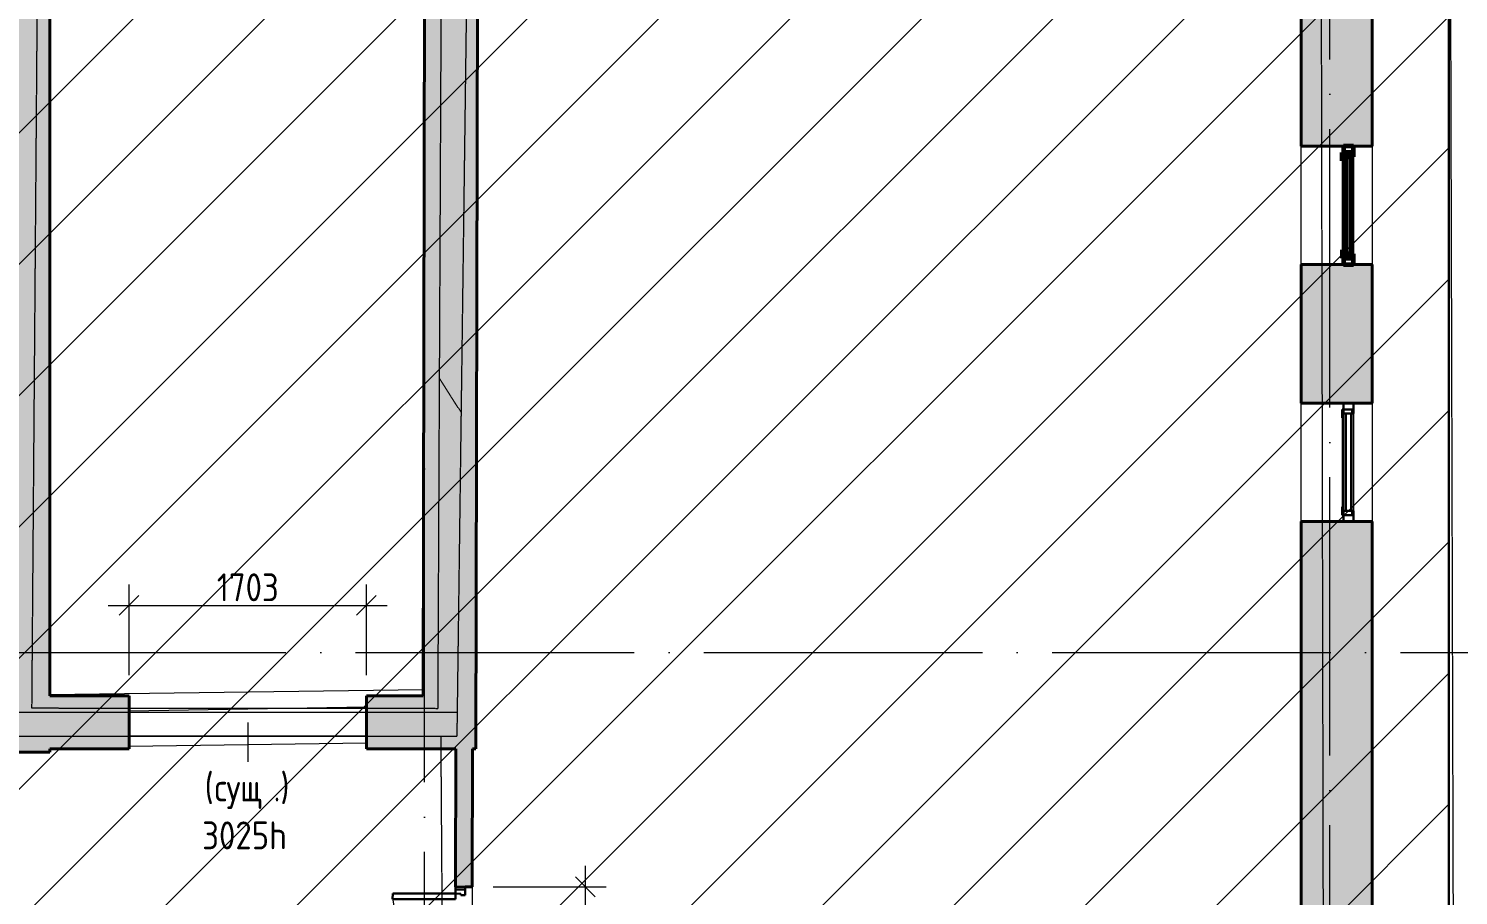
# Model space of a CAD drawing. Header units: millimetres. Extents: x 3050 to 430575, y -569542 to 36130.
# Drawn here: x 325988 to 336252, y -419110 to -412884 of the extents above; entities that cross this region are included whole.
import ezdxf

# ---------------------------------------------------------------- set-up
doc = ezdxf.new("R2010")
doc.units = ezdxf.units.MM
doc.linetypes.add('ADSK_Линия сетки', pattern=[25, 20, -2.5, 0, -2.5])
doc.linetypes.add('ADSK_Сверху', pattern=[4.5, 3, -1.5])
for name, color, linetype, lineweight in [('_ Окна', 7, 'Continuous', 30), ('Витраж', 7, 'Continuous', 18), ('Двери', 7, 'Continuous', 18), ('Крыша', 7, 'Continuous', 18), ('Марки дверей', 7, 'Continuous', 20), ('Окна', 7, 'Continuous', 18), ('Оси', 7, 'Continuous', 9), ('Панели витража', 7, 'Continuous', 18), ('Перекрытие', 7, 'Continuous', 18), ('Размеры', 7, 'Continuous', 9), ('Стены внутренние', 7, 'Continuous', 18), ('Стены наружные', 7, 'Continuous', 18)]:
    doc.layers.add(name, color=color, linetype=linetype, lineweight=lineweight)
doc.layers.add('Линии', color=7, linetype='Continuous', lineweight=9, true_color=0x00a600)
doc.styles.add('GOST Common', font='GOST_Common.ttf', dxfattribs={"width": 0.9, "height": 200})
doc.styles.add('GOST Common_1', font='GOST_Common.ttf', dxfattribs={"width": 0.9, "height": 350})
doc.dimstyles.new('ADSK_Основной_2_мм_Округление_до_1_мм', dxfattribs={"dimscale": 304.8, "dimtxt": 201.142999, "dimasz": 0.463911, "dimexe": 0.492126, "dimexo": 0.492126, "dimgap": 0.098425, "dimtad": 1, "dimdec": 0, "dimdsep": 46, "dimtxsty": 'GOST Common', "dimblk1": 'OBLIQUE', "dimblk2": 'OBLIQUE', "dimsah": 1, "dimcen": 0.09, "dimdle": 0.492126, "dimazin": 2, "dimtfac": 1, "dimtdec": 4, "dimtix": 1, "dimtmove": 0, "dimatfit": 3, "dimfxl": 1, "dimtvp": 1, "dimtolj": 1, "dimtzin": 0, "dimlwd": 20, "dimlwe": 20, "dimarcsym": 2})

# ---------------------------------------------------------------- blocks, each defined once
blk = doc.blocks.new('Витраж-тент со смещением вовне - 60мм 30 сдвиг-1466975-04 План 4-го этажа маркировочный')
at = {"layer": '_ Окна', "color": 21, "linetype": 'ADSK_Сверху', "lineweight": 60, "true_color": 0xffaaaa}
for p, q in [((-379, 25), (-379, -45)), ((-379, 25), (-349, 25)), ((-379, -45), (-379, 25)), ((379, 25), (349, 25)), ((379, -45), (379, 25)), ((379, -45), (379, 25)), ((-319, -45), (-379, -45)), ((-319, -35), (-319, -45)), ((319, -35), (319, -45)), ((319, -45), (379, -45))]:
    blk.add_line(p, q, dxfattribs=at)
at = {"layer": 'Окна', "color": 253, "linetype": 'ADSK_Сверху', "true_color": 0xaaaaaa}
blk.add_line((-319, -45), (319, -45), dxfattribs=at)
blk = doc.blocks.new('Прямоугольный импост - 70х20_56мм-1425354-04 План 4-го этажа маркировочный')
at = {"layer": 'Витраж', "color": 253, "linetype": 'ADSK_Сверху', "true_color": 0xaaaaaa}
for p, q in [((38947, 14815), (38877, 14815)), ((38877, 14739), (38877, 14815)), ((38947, 14739), (38947, 14815)), ((38877, 13965), (38877, 14041)), ((38877, 13965), (38947, 13965)), ((38947, 13965), (38947, 14041))]:
    blk.add_line(p, q, dxfattribs=at)
blk = doc.blocks.new('Прямоугольный импост - 70х20_56мм-1424851-04 План 4-го этажа маркировочный')
at = {"layer": 'Витраж', "color": 253, "linetype": 'ADSK_Сверху', "true_color": 0xaaaaaa}
for p, q in [((-76, 35), (0, 35)), ((0, 35), (0, -35)), ((0, -35), (-76, -35))]:
    blk.add_line(p, q, dxfattribs=at)
blk = doc.blocks.new('Прямоугольный импост - 70х20_56мм-1424852-04 План 4-го этажа маркировочный')
at = {"layer": 'Витраж', "color": 253, "linetype": 'ADSK_Сверху', "true_color": 0xaaaaaa}
for p, q in [((0, 35), (-76, 35)), ((0, -35), (0, 35)), ((-76, -35), (0, -35))]:
    blk.add_line(p, q, dxfattribs=at)
blk = doc.blocks.new('Прямоугольный импост - 70х60мм-V3-04 План 4-го этажа маркировочный')
at = {"layer": 'Витраж', "color": 253, "linetype": 'ADSK_Сверху', "true_color": 0xaaaaaa}
for p, q in [((38947, 14739), (38877, 14739)), ((38877, 14041), (38877, 14739)), ((38947, 14041), (38947, 14739)), ((38877, 14041), (38947, 14041))]:
    blk.add_line(p, q, dxfattribs=at)
blk = doc.blocks.new('Витраж-тент со смещением вовне - 60мм 30 сдвиг-V7-04 План 4-го этажа маркировочный')
at = {"layer": '_ Окна', "color": 253, "linetype": 'ADSK_Сверху', "true_color": 0xaaaaaa}
for p, q in [((-379, 25), (-379, -45)), ((-379, 25), (-349, 25)), ((-379, -45), (-379, 25)), ((379, 25), (349, 25)), ((379, -45), (379, 25)), ((379, -45), (379, 25)), ((-319, -45), (-379, -45)), ((-319, -35), (-319, -45)), ((319, -35), (319, -45)), ((319, -45), (379, -45))]:
    blk.add_line(p, q, dxfattribs=at)
at = {"layer": 'Окна', "color": 253, "linetype": 'ADSK_Сверху', "true_color": 0xaaaaaa}
blk.add_line((-319, -45), (319, -45), dxfattribs=at)
blk = doc.blocks.new('Системная панель - _AR_Стекло_40мм_привязка по центру-V159-04 План 4-го этажа маркировочный')
at = {"layer": 'Панели витража', "color": 1, "lineweight": 60, "true_color": 0xff0000}
for p, q in [((349, 20), (-349, 20)), ((-349, 20), (-349, -20)), ((349, -20), (349, 20)), ((-349, -20), (349, -20))]:
    blk.add_line(p, q, dxfattribs=at)
blk = doc.blocks.new('Прямоугольный импост - 70х40_56мм-V36-04 План 4-го этажа маркировочный')
at = {"layer": 'Витраж'}
for p, q in [((38877, 14739), (38877, 14041)), ((38947, 14739), (38947, 14041))]:
    blk.add_line(p, q, dxfattribs=at)
blk = doc.blocks.new('Прямоугольный импост - 70х20_56мм-V160-04 План 4-го этажа маркировочный')
at = {"layer": 'Витраж', "color": 1, "lineweight": 60, "true_color": 0xff0000}
for p, q in [((-76, 35), (0, 35)), ((-76, -35), (-76, 35)), ((0, 35), (0, -35)), ((0, -35), (-76, -35))]:
    blk.add_line(p, q, dxfattribs=at)
blk = doc.blocks.new('Прямоугольный импост - 70х20_56мм-V161-04 План 4-го этажа маркировочный')
at = {"layer": 'Витраж', "color": 1, "lineweight": 60, "true_color": 0xff0000}
for p, q in [((0, 35), (-76, 35)), ((-76, 35), (-76, -35)), ((0, -35), (0, 35)), ((-76, -35), (0, -35))]:
    blk.add_line(p, q, dxfattribs=at)
blk = doc.blocks.new('Системная панель - _AR_Стекло_40мм_привязка по центру-V162-04 План 4-го этажа маркировочный')
at = {"layer": 'Панели витража', "lineweight": 30}
for p, q in [((349, 20), (-349, 20)), ((-349, 20), (-349, -20)), ((349, -20), (349, 20)), ((-349, -20), (349, -20))]:
    blk.add_line(p, q, dxfattribs=at)
blk = doc.blocks.new('Прямоугольный импост - 70х20_56мм-V163-04 План 4-го этажа маркировочный')
at = {"layer": 'Витраж', "lineweight": 30}
for p, q in [((-76, 35), (0, 35)), ((-76, -35), (-76, 35)), ((0, 35), (0, -35)), ((0, -35), (-76, -35))]:
    blk.add_line(p, q, dxfattribs=at)
blk = doc.blocks.new('Прямоугольный импост - 70х20_56мм-V164-04 План 4-го этажа маркировочный')
at = {"layer": 'Витраж', "lineweight": 30}
for p, q in [((0, 35), (-76, 35)), ((-76, 35), (-76, -35)), ((0, -35), (0, 35)), ((-76, -35), (0, -35))]:
    blk.add_line(p, q, dxfattribs=at)
blk = doc.blocks.new('AC_Дверь_Двупольная - Д-28п 1500х2200h-2309803-04 План 4-го этажа маркировочный')
at = {"layer": 'Двери', "lineweight": 30}
for p, q in [((-700, 1010), (-660, 1010)), ((-700, 60), (-700, 1010)), ((-660, 1010), (-660, 60)), ((700, 510), (660, 510)), ((660, 510), (660, 60)), ((700, 60), (700, 510)), ((-750, 60), (-730, 60)), ((-750, -10), (-750, 60)), ((-730, 60), (-700, 60)), ((-730, -10), (-730, 60)), ((-730, 60), (-730, -10)), ((-660, 60), (-700, 60)), ((-700, 60), (-700, 20)), ((-700, 20), (-690, 20)), ((-690, 20), (-690, -10)), ((660, 60), (700, 60)), ((700, 20), (690, 20)), ((690, 20), (690, -10)), ((730, 60), (700, 60)), ((700, 60), (700, 20)), ((730, -10), (730, 60)), ((750, 60), (730, 60)), ((730, 60), (730, -10)), ((750, -10), (750, 60)), ((-730, -10), (-750, -10)), ((-690, -10), (-730, -10)), ((690, -10), (730, -10)), ((730, -10), (750, -10))]:
    blk.add_line(p, q, dxfattribs=at)
at = {"layer": 'Двери'}
for centre, radius, start, end in [((-700, 60), 950, 360, 90), ((700, 60), 450, 90, 180)]:
    blk.add_arc(centre, radius, start, end, dxfattribs=at)
blk = doc.blocks.new('_Oblique')
at = {"color": 0, "linetype": 'ByBlock', "lineweight": -2}
blk.add_line((-0.5, -0.5), (0.5, 0.5), dxfattribs=at)
blk = doc.blocks.new('*D9954')
at = {"layer": 'Defpoints', "color": 0, "lineweight": 40, "transparency": 16777216}
for p in [(328413, -417027), (326710, -417677), (328413, -417677)]:
    blk.add_point(p, dxfattribs=at)
at = {"layer": 'Размеры', "color": 0, "lineweight": 20, "transparency": 16777216}
for p, q in [((326710, -417527), (326710, -416877)), ((328413, -417527), (328413, -416877)), ((326560, -417027), (328563, -417027))]:
    blk.add_line(p, q, dxfattribs=at)
at = {"layer": 'Размеры', "color": 0, "lineweight": 20, "transparency": 16777216, "xscale": 141.4, "yscale": 141.4, "zscale": 141.4, "rotation": 180}
blk.add_blockref('_Oblique', (326710, -417027), dxfattribs=at)
at = {"layer": 'Размеры', "color": 0, "lineweight": 20, "transparency": 16777216, "xscale": 141.4, "yscale": 141.4, "zscale": 141.4}
blk.add_blockref('_Oblique', (328413, -417027), dxfattribs=at)
at = {"layer": 'Размеры', "color": 0, "lineweight": 20, "transparency": 16777216, "insert": (327562, -416897), "char_height": 200, "width": 560.47, "attachment_point": 5, "style": 'GOST Common'}
blk.add_mtext('\\A1;1703', dxfattribs=at)
blk = doc.blocks.new('*D9988')
at = {"layer": 'Defpoints', "color": 0, "lineweight": 40, "transparency": 16777216}
for p in [(329172, -419048), (329985, -419048), (329167, -420548)]:
    blk.add_point(p, dxfattribs=at)
at = {"layer": 'Размеры', "color": 0, "lineweight": 20, "transparency": 16777216}
for p, q in [((329985, -420698), (329985, -418898)), ((329322, -419048), (330135, -419048)), ((329317, -420548), (330135, -420548))]:
    blk.add_line(p, q, dxfattribs=at)
at = {"layer": 'Размеры', "color": 0, "lineweight": 20, "transparency": 16777216, "xscale": 141.4, "yscale": 141.4, "zscale": 141.4}
for p, rotation in [((329985, -419048), 90), ((329985, -420548), 270)]:
    blk.add_blockref('_Oblique', p, dxfattribs=dict(at, rotation=rotation))
at = {"layer": 'Размеры', "color": 0, "lineweight": 20, "transparency": 16777216, "insert": (329855, -419798), "char_height": 200, "width": 560.47, "attachment_point": 5, "rotation": 90, "style": 'GOST Common'}
blk.add_mtext('\\A1;1500', dxfattribs=at)

msp = doc.modelspace()

# ---------------------------------------------------------------- hatches: boundary and pattern name
at = {"lineweight": 13, "true_color": 0x636466}
h = msp.add_hatch(dxfattribs=at)
h.set_pattern_fill('ANSI31', color=251, scale=210)
h.set_pattern_definition([(45, (-1812091.45, -109463.3), (-471.46345, 471.46345), [])])
h.paths.add_polyline_path([(336184.02, -379783.78), (293385.25, -379662.32), (293385.25, -437206.01), (336184.02, -437327.46)])
at = {"layer": 'Стены внутренние', "true_color": 0xc0c0c0}
msp.add_hatch(color=9, dxfattribs=at).paths.add_polyline_path([(326139.46, -418081.13), (326139.46, -410226.9), (325961.64, -410226.08), (325961.64, -410197.86), (325759.46, -410197.86), (325759.46, -418080.11)])
h = msp.add_hatch(color=9, dxfattribs=at)
h.paths.add_polyline_path([(328818.64, -418057.25), (329198.65, -418057.25), (329211.94, -412108.34), (328831.94, -412108.34), (328818.66, -418050.78)])
h.paths.add_polyline_path([(329215.3, -410608.34), (329216.12, -410241.1), (328836.12, -410239.35), (328835.3, -410607.49), (329100.15, -410608.08)])
h = msp.add_hatch(color=9, dxfattribs=at)
h.paths.add_polyline_path([(328818.64, -418057.25), (328818.75, -417677.25), (328413.17, -417677.25), (328413.17, -418057.25)])
h.paths.add_polyline_path([(326144.62, -418057.25), (326710.18, -418057.25), (326710.18, -417677.25), (326139.46, -417677.25), (326139.46, -418057.25)])
h = msp.add_hatch(color=9, dxfattribs=at)
h.paths.add_polyline_path([(329043.95, -421579.62), (329163.95, -421579.62), (329166.98, -420625.13), (329046.98, -420625.13), (329045.51, -421088.4)])
h.paths.add_polyline_path([(329171.98, -419047.53), (329175.12, -418057.25), (329055.12, -418057.25), (329051.98, -419047.15), (329171.26, -419047.53)])
at = {"layer": 'Стены наружные', "true_color": 0xc0c0c0}
h = msp.add_hatch(color=9, dxfattribs=at)
h.paths.add_polyline_path([(335633.55, -421579.62), (335632.43, -421113.82), (335123.55, -421113.82), (335123.55, -421579.62), (335283.31, -421579.62)])
h.paths.add_polyline_path([(335628.04, -419293.82), (335633.55, -419293.82), (335633.55, -416423.95), (335123.55, -416423.95), (335123.55, -419293.82), (335283.31, -419293.82)])
h.paths.add_polyline_path([(335259.15, -415573.95), (335633.55, -415573.95), (335633.55, -414578.75), (335123.55, -414578.75), (335123.55, -415573.95)])
h.paths.add_polyline_path([(335614.63, -413728.75), (335633.55, -413728.75), (335633.55, -412742.88), (335123.55, -412742.88), (335123.55, -413728.75), (335443.4, -413728.75)])
h.paths.add_polyline_path([(335633.55, -410922.88), (335633.55, -409760.73), (335123.55, -409758.37), (335123.55, -410922.88), (335607.86, -410922.88)])

# ---------------------------------------------------------------- linework, layer by layer
at = {"color": 251, "lineweight": 30, "true_color": 0x636466}
msp.add_lwpolyline([(293385.25, -379662.32), (336184.02, -379783.78), (336184.02, -437327.46), (293385.25, -437206.01)], close=True, dxfattribs=at)
at = {"layer": 'Крыша', "color": 253, "linetype": 'ADSK_Сверху', "true_color": 0xaaaaaa}
msp.add_line((329094.98, -415642.63), (328936.05, -415394.86), dxfattribs=at)
at = {"layer": 'Крыша', "color": 253, "linetype": 'ADSK_Сверху', "true_color": 0xaaaaaa, "flags": 128}
for points in [[(336122.08, -386428.98), (336133.34, -390452.01), (336144.6, -394475.03), (336155.86, -398498.06), (336167.12, -402521.08), (336178.39, -406544.11), (336189.65, -410567.14), (336200.91, -414590.16), (336212.17, -418613.19), (336223.43, -422636.21)], [(329066.91, -417795.3), (328801.56, -417795.3), (328245.31, -417795.29), (327689.07, -417795.29), (327132.82, -417795.28), (326576.57, -417795.27), (326020.32, -417795.27), (325854.06, -417795.26)]]:
    msp.add_lwpolyline(points, dxfattribs=at)
at = {"layer": 'Линии', "color": 8, "lineweight": 18, "true_color": 0x808080}
for p, q in [((326139.46, -417666.94), (328819.6, -417630.56)), ((326139.46, -417666.94), (326139.6, -417677.25)), ((328413.17, -418016.11), (326710.18, -418039.23))]:
    msp.add_line(p, q, dxfattribs=at)
at = {"layer": 'Марки дверей'}
msp.add_line((327561.67, -417867.25), (327561.67, -418150.23), dxfattribs=at)
at = {"layer": 'Оси', "linetype": 'ADSK_Линия сетки', "ltscale": 100}
for p, q in [((328829.52, -435797.51), (328829.52, -386087.13)), ((335329.52, -435606.71), (335329.52, -386087.13)), ((268333.38, -417365.13), (336561.32, -417365.13))]:
    msp.add_line(p, q, dxfattribs=at)
at = {"layer": 'Перекрытие', "color": 9, "linetype": 'ADSK_Сверху', "true_color": 0xaad4d4}
for p, q in [((326012.35, -417765.98), (326070.74, -410142.74)), ((328960.52, -410137.9), (328925.01, -417768.56)), ((329064.68, -417966.61), (329166.64, -410146.85)), ((335263.36, -410689.14), (335285.53, -421651.89)), ((328925.01, -417768.56), (326012.35, -417765.98)), ((325352.25, -417965.39), (329064.68, -417966.61)), ((328946.66, -417966.57), (329031.27, -430122.56))]:
    msp.add_line(p, q, dxfattribs=at)
at = {"layer": 'Перекрытие', "color": 136, "true_color": 0x008080}
for p, q in [((326710.18, -417784.68), (328413.17, -417755.92)), ((328413.17, -417967.21), (326710.18, -417962.65))]:
    msp.add_line(p, q, dxfattribs=at)
at = {"layer": 'Стены внутренние', "lineweight": 40}
for p, q in [((326139.46, -417677.25), (326139.46, -410226.9)), ((328831.94, -412107.49), (328819.49, -417677.25)), ((329198.65, -418057.25), (329211.94, -412108.34)), ((326710.18, -417677.25), (326139.46, -417677.25)), ((326710.18, -418057.25), (326710.18, -417677.25)), ((328819.49, -417677.25), (328413.17, -417677.25)), ((328413.17, -417677.25), (328413.17, -418057.25)), ((326139.46, -418081.13), (326139.46, -418057.25)), ((326139.46, -418057.25), (326710.18, -418057.25)), ((328413.17, -418057.25), (329055.12, -418057.25)), ((329055.12, -418057.25), (329051.98, -419047.15)), ((329171.98, -419047.53), (329175.12, -418057.25)), ((329175.12, -418057.25), (329198.65, -418057.25)), ((324727.58, -418077.35), (326139.46, -418081.13)), ((329121.98, -419047.37), (329171.98, -419047.53))]:
    msp.add_line(p, q, dxfattribs=at)
at = {"layer": 'Стены внутренние'}
msp.add_line((329171.98, -419047.53), (329167.23, -420547.52), dxfattribs=at)
at = {"layer": 'Стены наружные', "lineweight": 40}
for p, q in [((335123.55, -412742.88), (335123.55, -413728.75)), ((335633.55, -413728.75), (335633.55, -412742.88)), ((335123.55, -413728.75), (335633.55, -413728.75)), ((335633.55, -414578.75), (335123.55, -414578.75)), ((335123.55, -414578.75), (335123.55, -415573.95)), ((335633.55, -415573.95), (335633.55, -414578.75)), ((335123.55, -415573.95), (335633.55, -415573.95)), ((335633.55, -416423.95), (335123.55, -416423.95)), ((335123.55, -416423.95), (335123.55, -419293.82)), ((335633.55, -419293.82), (335633.55, -416423.95))]:
    msp.add_line(p, q, dxfattribs=at)
at = {"layer": 'Стены наружные'}
for p, q in [((335123.55, -414578.75), (335123.55, -413728.75)), ((335633.55, -413728.75), (335633.55, -414578.75)), ((335123.55, -416423.95), (335123.55, -415573.95)), ((335633.55, -415573.95), (335633.55, -416423.95))]:
    msp.add_line(p, q, dxfattribs=at)

# ---------------------------------------------------------------- block references
at = {"layer": '_ Окна', "color": 21, "linetype": 'ADSK_Сверху', "lineweight": 60, "true_color": 0xffaaaa, "rotation": 270.0000000000003}
msp.add_blockref('Витраж-тент со смещением вовне - 60мм 30 сдвиг-1466975-04 План 4-го этажа маркировочный', (335463.55, -414153.75), dxfattribs=at)
at = {"layer": '_ Окна', "color": 253, "linetype": 'ADSK_Сверху', "true_color": 0xaaaaaa, "rotation": 270.0000000000003}
msp.add_blockref('Витраж-тент со смещением вовне - 60мм 30 сдвиг-V7-04 План 4-го этажа маркировочный', (335463.55, -415998.95), dxfattribs=at)
at = {"layer": 'Витраж', "color": 253, "linetype": 'ADSK_Сверху', "true_color": 0xaaaaaa}
for name, p, rotation in [('Прямоугольный импост - 70х20_56мм-1425354-04 План 4-го этажа маркировочный', (374375.46, -399764.13), 180), ('Прямоугольный импост - 70х20_56мм-1424852-04 План 4-го этажа маркировочный', (335463.55, -413728.75), 90.00000000000031), ('Прямоугольный импост - 70х60мм-V3-04 План 4-го этажа маркировочный', (374375.46, -399764.13), 180), ('Прямоугольный импост - 70х20_56мм-1425354-04 План 4-го этажа маркировочный', (374375.46, -401609.33), 180), ('Прямоугольный импост - 70х20_56мм-1424852-04 План 4-го этажа маркировочный', (335463.55, -415573.95), 90.00000000000031), ('Прямоугольный импост - 70х60мм-V3-04 План 4-го этажа маркировочный', (374375.46, -401609.33), 180)]:
    msp.add_blockref(name, p, dxfattribs=dict(at, rotation=rotation))
at = {"layer": 'Витраж'}
for name, p, rotation in [('Прямоугольный импост - 70х20_56мм-V161-04 План 4-го этажа маркировочный', (335463.55, -413728.75), 90.00000000000031), ('Прямоугольный импост - 70х40_56мм-V36-04 План 4-го этажа маркировочный', (374375.46, -399764.13), 180), ('Прямоугольный импост - 70х20_56мм-V164-04 План 4-го этажа маркировочный', (335463.55, -415573.95), 90.00000000000031), ('Прямоугольный импост - 70х40_56мм-V36-04 План 4-го этажа маркировочный', (374375.46, -401609.33), 180)]:
    msp.add_blockref(name, p, dxfattribs=dict(at, rotation=rotation))
at = {"layer": 'Витраж', "color": 253, "linetype": 'ADSK_Сверху', "true_color": 0xaaaaaa, "extrusion": (0, 0, -1), "rotation": 269.9999999999997}
for p in [(-335463.55, -414578.75), (-335463.55, -416423.95)]:
    msp.add_blockref('Прямоугольный импост - 70х20_56мм-1424851-04 План 4-го этажа маркировочный', p, dxfattribs=at)
at = {"layer": 'Витраж', "extrusion": (0, 0, -1), "rotation": 269.9999999999997}
for name, p in [('Прямоугольный импост - 70х20_56мм-V160-04 План 4-го этажа маркировочный', (-335463.55, -414578.75)), ('Прямоугольный импост - 70х20_56мм-V163-04 План 4-го этажа маркировочный', (-335463.55, -416423.95))]:
    msp.add_blockref(name, p, dxfattribs=at)
at = {"layer": 'Двери', "rotation": 89.81843343957114}
msp.add_blockref('AC_Дверь_Двупольная - Д-28п 1500х2200h-2309803-04 План 4-го этажа маркировочный', (329109.6, -419797.34), dxfattribs=at)
at = {"layer": 'Панели витража', "rotation": 270.0000000000003}
for name, p in [('Системная панель - _AR_Стекло_40мм_привязка по центру-V159-04 План 4-го этажа маркировочный', (335463.55, -414153.75)), ('Системная панель - _AR_Стекло_40мм_привязка по центру-V162-04 План 4-го этажа маркировочный', (335463.55, -415998.95))]:
    msp.add_blockref(name, p, dxfattribs=at)

# ---------------------------------------------------------------- texts
at = {"layer": 'Марки дверей', "lineweight": 9, "char_height": 200, "attachment_point": 1, "style": 'GOST Common_1'}
for s, insert, width in [('\\fGOST Common|b0|i0|c204|p34|;\\W.9;(', (327251.93, -418234.66), 86.5822), ('.)', (327746.04, -418234.66), 151.5189), ('сущ', (327323.37, -418234.66), 512.2783), ('3025h', (327234.07, -418578.62), 786.4554)]:
    msp.add_mtext(s, dxfattribs=dict(at, insert=insert, width=width))

# ---------------------------------------------------------------- dimensions: what is measured, and where the dimension line sits
at = {"layer": 'Размеры', "lineweight": 20}
dim = msp.add_linear_dim(base=(328413.17, -417027.03), p1=(326710.18, -417677.25), p2=(328413.17, -417677.25), dimstyle='ADSK_Основной_2_мм_Округление_до_1_мм', override={"dimpost": '<>', "dimfxl": 1702.984646}, dxfattribs=at)
dim.commit()
dim.dimension.update_dxf_attribs({"geometry": '*D9954', "text_midpoint": (327561.67, -416897.03)})
dim = msp.add_linear_dim(base=(329985.48, -419047.53), p1=(329167.23, -420547.52), p2=(329171.98, -419047.53), angle=90, dimstyle='ADSK_Основной_2_мм_Округление_до_1_мм', override={"dimpost": '<>', "dimfxl": 1500}, dxfattribs=at)
dim.commit()
dim.dimension.update_dxf_attribs({"geometry": '*D9988', "text_midpoint": (329855.48, -419797.53)})

doc.saveas('drawing.dxf')
